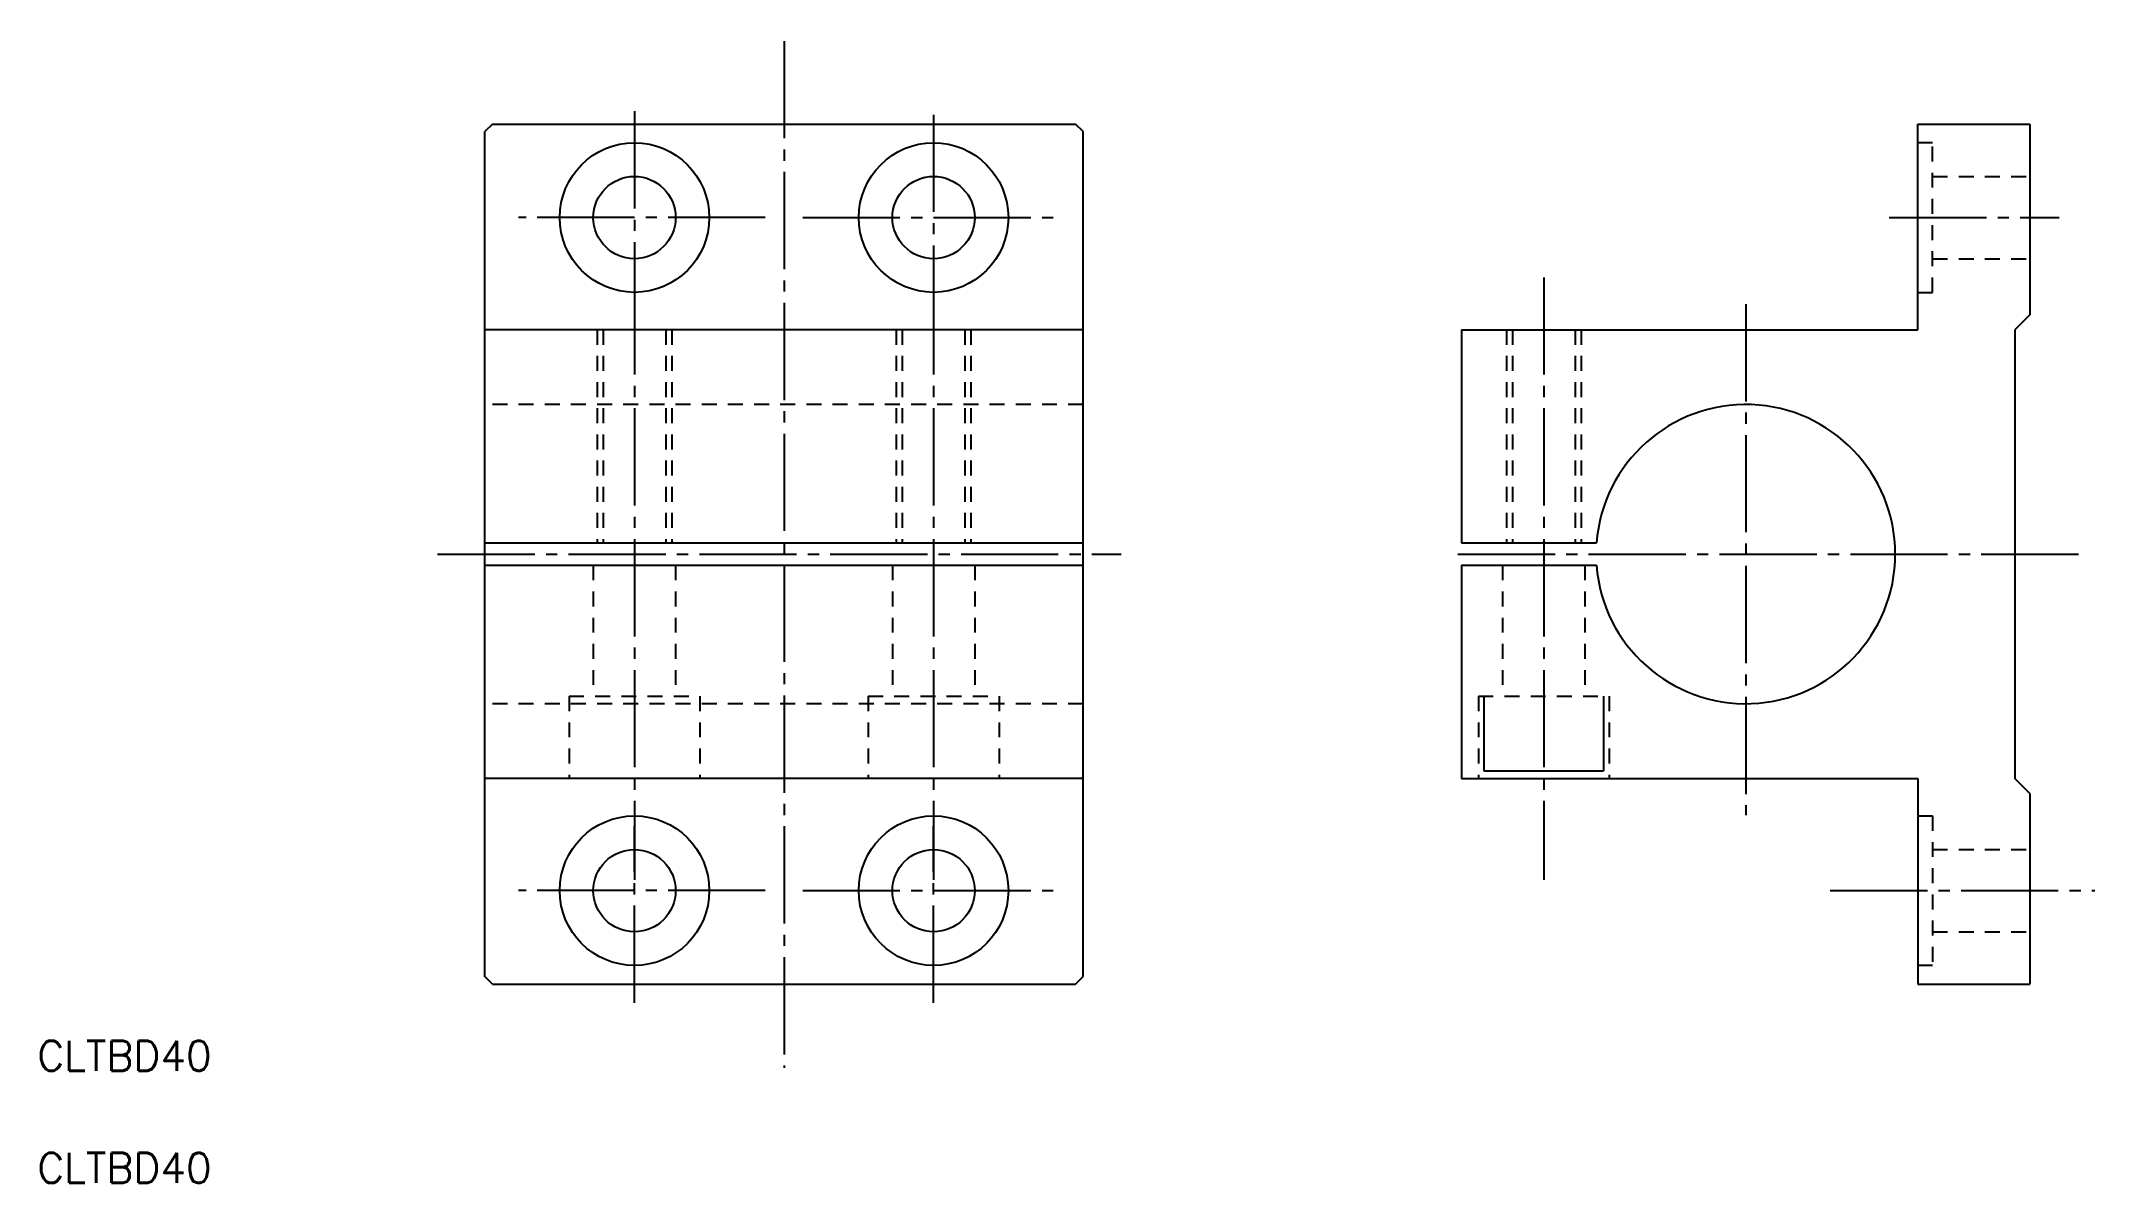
# Model space of a CAD drawing. Extents: x 3114 to 3388, y 149 to 301.
import ezdxf

# ---------------------------------------------------------------- set-up
doc = ezdxf.new("R2010")
doc.units = 0
doc.linetypes.add('CENTER', pattern=[17.5, 13, -1.5, 1.5, -1.5])
doc.linetypes.add('DASHED', pattern=[3.5, 2, -1.5])
doc.layers.get('0').update_dxf_attribs({"linetype": 'CONTINUOUS'})
doc.layers.add('CENTER', color=1, linetype='CENTER')
doc.styles.get("Standard").update_dxf_attribs({"font": 'txt.shx'})

msp = doc.modelspace()

# ---------------------------------------------------------------- linework, layer by layer
at = {"color": 7, "linetype": 'CONTINUOUS'}
for p, q in [((3174.18, 290.23), (3173.18, 289.23)), ((3173.18, 176.23), (3173.18, 289.23)), ((3174.18, 290.23), (3252.18, 290.23)), ((3253.18, 289.23), (3252.18, 290.23)), ((3253.18, 176.23), (3253.18, 289.23)), ((3364.78, 262.73), (3364.78, 290.23)), ((3364.78, 290.23), (3379.78, 290.23)), ((3379.78, 290.23), (3379.78, 264.73)), ((3379.78, 264.73), (3377.78, 262.73)), ((3253.18, 262.73), (3173.18, 262.73)), ((3303.78, 262.73), (3303.78, 234.23)), ((3303.78, 262.73), (3364.78, 262.73)), ((3377.78, 262.73), (3377.78, 202.73)), ((3173.18, 234.23), (3253.18, 234.23)), ((3303.78, 234.23), (3321.84, 234.23)), ((3173.18, 231.23), (3253.18, 231.23)), ((3303.78, 231.23), (3303.78, 202.73)), ((3303.78, 231.23), (3321.84, 231.23)), ((3253.18, 202.73), (3173.18, 202.73)), ((3303.78, 202.73), (3364.78, 202.73)), ((3364.78, 202.73), (3364.78, 175.23)), ((3379.78, 200.73), (3377.78, 202.73)), ((3379.78, 200.73), (3379.78, 175.23)), ((3174.18, 175.23), (3173.18, 176.23)), ((3252.18, 175.23), (3253.18, 176.23)), ((3174.18, 175.23), (3252.18, 175.23)), ((3364.78, 175.23), (3379.78, 175.23))]:
    msp.add_line(p, q, dxfattribs=at)
at = {"color": 3, "linetype": 'DASHED'}
for p, q in [((3366.78, 287.73), (3364.78, 287.73)), ((3366.78, 267.73), (3366.78, 287.73)), ((3366.78, 283.23), (3379.78, 283.23)), ((3366.78, 272.23), (3379.78, 272.23)), ((3364.78, 267.73), (3366.78, 267.73)), ((3188.18, 262.73), (3188.18, 234.23)), ((3188.98, 262.73), (3188.98, 234.23)), ((3197.38, 262.73), (3197.38, 234.23)), ((3198.18, 262.73), (3198.18, 234.23)), ((3228.18, 262.73), (3228.18, 234.23)), ((3228.98, 262.73), (3228.98, 234.23)), ((3237.38, 262.73), (3237.38, 234.23)), ((3238.18, 262.73), (3238.18, 234.23)), ((3309.78, 262.73), (3309.78, 234.23)), ((3310.58, 262.73), (3310.58, 234.23)), ((3318.98, 262.73), (3318.98, 234.23)), ((3319.78, 262.73), (3319.78, 234.23)), ((3253.18, 252.73), (3173.18, 252.73)), ((3187.68, 231.23), (3187.68, 213.73)), ((3198.68, 231.23), (3198.68, 213.73)), ((3227.68, 231.23), (3227.68, 213.73)), ((3238.68, 231.23), (3238.68, 213.73)), ((3309.28, 231.23), (3309.28, 213.73)), ((3320.28, 231.23), (3320.28, 213.73)), ((3253.18, 212.73), (3173.18, 212.73)), ((3184.43, 213.73), (3184.43, 202.73)), ((3184.43, 213.73), (3201.93, 213.73)), ((3201.93, 213.73), (3201.93, 202.73)), ((3224.43, 213.73), (3224.43, 202.73)), ((3224.43, 213.73), (3241.93, 213.73)), ((3241.93, 213.73), (3241.93, 202.73)), ((3306.03, 213.73), (3306.03, 202.73)), ((3306.03, 213.73), (3323.53, 213.73)), ((3323.53, 213.73), (3323.53, 202.73)), ((3364.78, 197.73), (3366.78, 197.73)), ((3366.78, 197.73), (3366.78, 177.73)), ((3366.78, 193.23), (3379.78, 193.23)), ((3366.78, 182.23), (3379.78, 182.23)), ((3366.78, 177.73), (3364.78, 177.73))]:
    msp.add_line(p, q, dxfattribs=at)
at = {"color": 3, "linetype": 'CONTINUOUS'}
for p, q in [((3306.78, 213.73), (3306.78, 203.73)), ((3322.78, 213.73), (3322.78, 203.73)), ((3306.78, 203.73), (3322.78, 203.73))]:
    msp.add_line(p, q, dxfattribs=at)
at = {"color": 7, "linetype": 'CONTINUOUS'}
for centre, radius in [((3193.18, 277.73), 10), ((3233.18, 277.73), 10), ((3193.18, 277.73), 5.5), ((3233.18, 277.73), 5.5), ((3193.18, 187.73), 10), ((3233.18, 187.73), 10), ((3193.18, 187.73), 5.5), ((3233.18, 187.73), 5.5)]:
    msp.add_circle(centre, radius, dxfattribs=at)
msp.add_arc((3341.78, 232.73), 20, 184.3012, 175.6988, dxfattribs=at)
at = {"layer": 'CENTER', "color": 1, "linetype": 'CENTER'}
for p, q in [((3213.18, 301.33), (3213.18, 164.02)), ((3193.18, 291.95), (3193.18, 269.28)), ((3233.18, 291.49), (3233.18, 268.58)), ((3210.68, 277.73), (3177.68, 277.73)), ((3215.68, 277.73), (3250.68, 277.73)), ((3360.98, 277.73), (3383.68, 277.73)), ((3193.18, 269.73), (3193.18, 189.16)), ((3233.18, 269.73), (3233.18, 189.16)), ((3314.78, 269.73), (3314.78, 189.16)), ((3341.78, 266.15), (3341.78, 197.8)), ((3166.86, 232.73), (3258.28, 232.73)), ((3303.28, 232.73), (3387.78, 232.73)), ((3193.18, 172.73), (3193.18, 196.33)), ((3233.18, 172.73), (3233.18, 196.33)), ((3210.68, 187.73), (3177.68, 187.73)), ((3215.68, 187.73), (3250.68, 187.73)), ((3353.08, 187.73), (3388.48, 187.73))]:
    msp.add_line(p, q, dxfattribs=at)

# ---------------------------------------------------------------- texts
at = {"color": 7, "linetype": 'CONTINUOUS'}
for p in [(3113.32, 163.65), (3113.32, 148.65)]:
    msp.add_text('CLTBD40', height=4, dxfattribs=at).set_placement(p)

doc.saveas('drawing.dxf')
